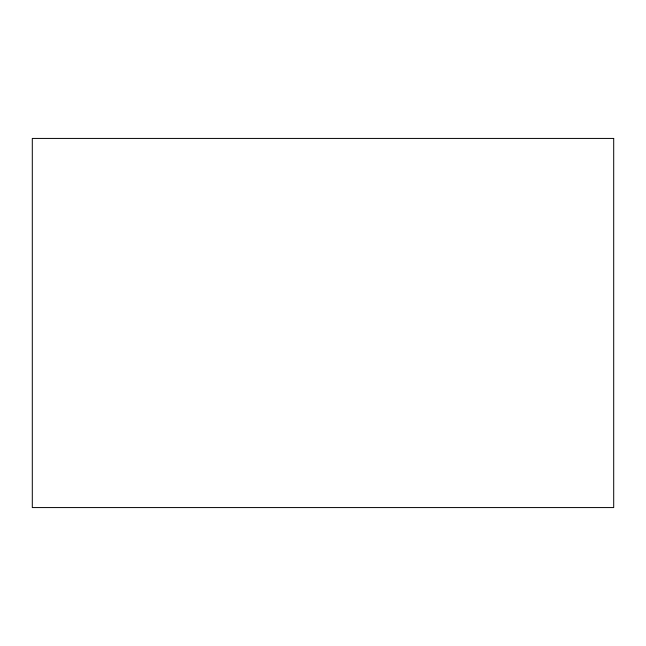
<?xml version="1.0" encoding="UTF-8"?>
<svg xmlns="http://www.w3.org/2000/svg" width="646" height="646" viewBox="0 0 646 646"><rect width="100%" height="100%" fill="white"/><g stroke="black" fill="none" stroke-linecap="round" stroke-linejoin="round"><path stroke-width="0.97" d="M613.7 138.43L32.3 138.43L32.3 507.57L613.7 507.57L613.7 138.43"/></g></svg>
